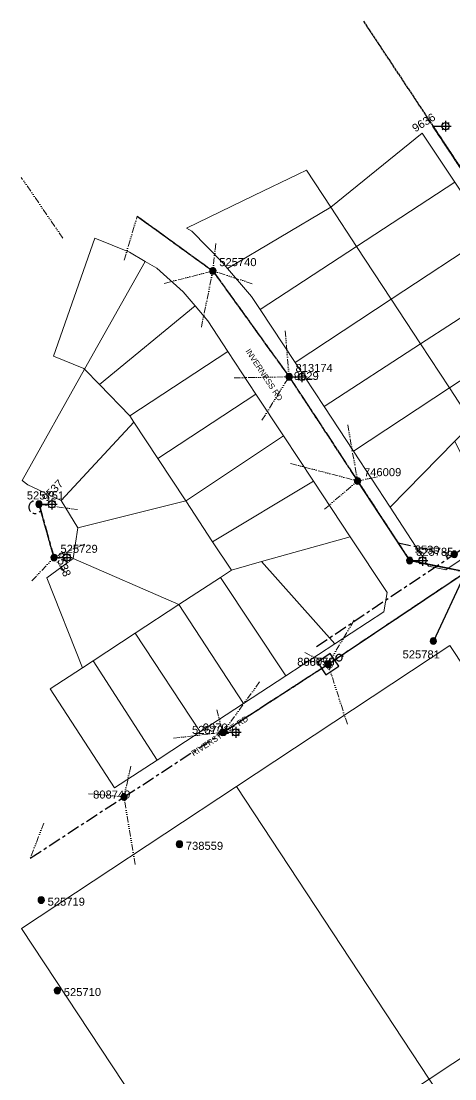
# Model space of a CAD drawing. Header units: metres. Extents: x 302829 to 303440, y 6270651 to 6271380.
# Drawn here: x 302829.3 to 302964.8, y 6270996.1 to 6271326.6 of the extents above; entities that cross this region are included whole.
import ezdxf
from ezdxf.enums import TextEntityAlignment as Align

# ---------------------------------------------------------------- set-up
doc = ezdxf.new("R2010")
doc.units = ezdxf.units.M
for name, pattern in [('Cable Exist OH', [1, 1, 0]), ('Cable Exist UG', [7, 4, -1, 1, -1]), ('PHANTOM2', [4.45, 2, -0.5, 0.15, -0.5, 0.15, -0.5, 0.15, -0.5])]:
    doc.linetypes.add(name, pattern=pattern)
doc.layers.get('0').update_dxf_attribs({"color": 6})
for name, color, linetype, lineweight in [('_User Miscellaneous5', 151, 'Continuous', 13), ('_User_LV_Exist', 5, 'Continuous', 25), ('_User_SL_Exist', 4, 'Continuous', 25), ('Cadastre Land Parcels_SP_EXT', 96, 'Continuous', 15), ('Cadastre Roads_SP_EXT', 54, 'Continuous', 15), ('Mains_HV_EXT', 13, 'Continuous', 25), ('Mains_SL_EXT', 131, 'Continuous', 25)]:
    doc.layers.add(name, color=color, linetype=linetype, lineweight=lineweight)
for name, color, linetype in [('Equip_SP_HV_EXT', 7, 'Continuous'), ('Equip_SP_LV_EXT', 7, 'Continuous'), ('Equip_SP_SL_EXT', 7, 'Continuous'), ('OH_Details_SP_MISC', 7, 'Continuous'), ('SupportsOH_SP_TR_HV_LV_SL_EXT', 7, 'Continuous')]:
    doc.layers.add(name, color=color, linetype=linetype)
doc.styles.add('iecARIAL', font='arial.ttf', dxfattribs={"height": 2})
doc.styles.add('POLE_LABEL', font='arial.ttf', dxfattribs={"height": 2})
doc.styles.add('SL_LABEL', font='arial.ttf', dxfattribs={"height": 2})
doc.styles.get("Standard").update_dxf_attribs({"font": 'arial.ttf'})

# ---------------------------------------------------------------- blocks, each defined once
blk = doc.blocks.new('LV_OH_LINKS_OPEN_EXT')
for p, q in [((-0.17, 4.97), (-0.17, 5.46)), ((0.17, 4.97), (0.17, 5.46)), ((-0.17, 3), (-0.17, 2.5)), ((0.17, 3), (0.17, 2.5))]:
    blk.add_line(p, q)
blk.add_lwpolyline([(0, 2.99, 1), (0, 4.98, 1)], format="xyb", close=True)
at = {"flags": 9}
for tag, p in [('ACTUAL_STATUS', (0, 0)), ('CONSTRUCTED_VOLTAGE', (0, -0.2)), ('OPERATING_VOLTAGE', (0, -0.6)), ('ORIENTATION', (0, -0.8)), ('OWNED_BY', (0, -1)), ('STATE', (0, -1.2)), ('SWITCH_TYPE', (0, -1.4)), ('NO_PHASES', (0, -0.4)), ('USAGE', (0, -1.6)), ('LEGEND', (0, -1.8)), ('NOTES', (0, -2))]:
    blk.add_attdef(tag, text='', height=0.2, dxfattribs=at).set_placement(p, align=Align.MIDDLE_LEFT)
at = {"flags": 1}
blk.add_attdef('Z', (0, 0), '', height=0.2, dxfattribs=at)
blk = doc.blocks.new('SL_LANTERN_EXT')
at = {"flags": 9}
for tag, p in [('LRATECODE', (-7.4, 0)), ('LOUTREACHVOCAB', (-7.2, 0)), ('LOUTREACH', (-7, 0)), ('LANTNUMBER', (-6.6, 0)), ('LNEW', (-6.4, 0)), ('LMASTVOCAB', (-6.2, 0)), ('LMAST', (-6, 0)), ('LLAMPVOCAB', (-5.8, 0)), ('LLAMP', (-5.6, 0)), ('LEXIST', (-5.4, 0)), ('LCHARGE3PERCENT', (-5.2, 0)), ('LCHARGE3', (-5, 0)), ('LCHARGE2PERCENT', (-4.8, 0)), ('LCHARGE2', (-4.6, 0)), ('LCHARGE1PERCENT', (-4.4, 0)), ('LCHARGE1', (-4.2, 0)), ('LCATEGORY', (-4, 0)), ('LBRACKETVOCAB', (-3.8, 0)), ('LBRACKET', (-3.6, 0)), ('LKINGHEIGHT', (-3.4, 0)), ('CREPLACE', (-3.2, 0)), ('CREMOVE', (-3, 0)), ('CNUMBER', (-2.8, 0)), ('CNEW', (-2.6, 0)), ('CEXIST', (-2.4, 0)), ('USAGE', (-2.2, 0)), ('STATE', (-2, 0)), ('OWNED_BY', (-1.8, 0)), ('ORIENTATION', (-1.6, 0)), ('OPERATING_VOLTAGE', (-1.4, 0)), ('NO_PHASES', (-1.2, 0)), ('LANTERN_TYPE', (-1, 0)), ('LANTERN_PURPOSE', (-0.8, 0)), ('CONTROL_TYPE', (-0.6, 0)), ('CONSTRUCTED_VOLTAGE', (-0.4, 0))]:
    blk.add_attdef(tag, text='', height=0.001, rotation=270, dxfattribs=at).set_placement(p, align=Align.MIDDLE_LEFT)
at = {"style": 'SL_LABEL', "flags": 9}
blk.add_attdef('STREET_CODE', text='', height=0.001, rotation=270, dxfattribs=at).set_placement((0, 0), align=Align.MIDDLE_LEFT)
at = {"flags": 1}
blk.add_attdef('Z', (0, 0), '', height=0.001, rotation=270, dxfattribs=at)
at = {"flags": 9}
for tag, p in [('LREMOVE', (0, -7.6)), ('LREPLACE', (0, -7.8)), ('LTYPE', (0, -8)), ('LTYPEVOCAB', (0, -8.2)), ('LEGEND', (0, -8.4)), ('SUBURB', (0, -8.6)), ('STREETNAME', (0, -8.8)), ('LOCATION', (0, -9)), ('NOTES', (0, -9.2)), ('MAINTAINED_BY', (0, -9.86))]:
    blk.add_attdef(tag, text='', height=0.001, dxfattribs=at).set_placement(p, align=Align.MIDDLE_LEFT)
blk.add_attdef('OPERATED_BY', (0, -9.61), '', height=0.001, dxfattribs=at)
blk.add_wipeout([(5.69, 0), (5.06, -1.06), (4, -1.69), (2.94, -1.06), (2.31, 0), (2.94, 1.06), (4, 1.69), (5.06, 1.06)])
for p, q in [((0, 0), (4, 0)), ((2.94, 1.06), (3.2, 0.8)), ((4, 1.69), (4, 0)), ((5.06, 1.06), (4.8, 0.8)), ((2.94, -1.06), (3.2, -0.8)), ((4, 0), (5.69, 0)), ((4, 0), (4, -1.69)), ((5.06, -1.06), (4.8, -0.8))]:
    blk.add_line(p, q)
blk.add_circle((4, 0), 1.12)
at = {"width": 0.9}
blk.add_attdef('LNUMBER', text='', height=1, dxfattribs=at).set_placement((7, -1), align=Align.MIDDLE_LEFT)
blk = doc.blocks.new('POLE_EXT')
blk.add_hatch(color=256).paths.add_polyline_path([(-1, 0, 1), (1, 0, 1)])
blk.add_lwpolyline([(-1, 0, 1), (1, 0, 1)], format="xyb", close=True)
at = {"flags": 8}
blk.add_attdef('pNumber', text='', height=2, dxfattribs=at).set_placement((2.5, 2.5), align=Align.MIDDLE_CENTER)
at = {"style": 'POLE_LABEL', "flags": 9}
for tag, p in [('STRUCTURE_PLANT_NUMBER', (1.35, 0.03)), ('STREET_CODE', (1.35, -0.2))]:
    blk.add_attdef(tag, text='', height=0.2, dxfattribs=at).set_placement(p, align=Align.MIDDLE_LEFT)
at = {"flags": 9}
for tag, p in [('OWNED_BY', (1.35, -0.4)), ('SPECIAL_USE', (1.35, -0.8)), ('STATE', (1.35, -1)), ('cLV', (1.35, -1.4)), ('hDepth', (1.35, -1.6)), ('hDia', (1.35, -1.8)), ('cHV', (1.35, -2)), ('cLinedev', (1.35, -3.4)), ('PARENT', (1.35, -0.6)), ('USAGE', (1.35, -1.2)), ('LBRACKET', (1.35, -2.2)), ('LExisting', (1.35, -2.4)), ('LANTNUMBER', (1.35, -2.6)), ('LOther', (1.35, -2.8)), ('LRemove', (1.35, -3)), ('LEGEND', (1.35, -3.2)), ('pExisting', (1.35, -3.8)), ('pFooting', (1.35, -4.4)), ('pNew', (1.35, -4.6)), ('pRelocate', (1.35, -5)), ('pRemove', (1.35, -5.2)), ('pReplace', (1.35, -5.4)), ('pStay', (1.35, -5.6)), ('pType', (1.35, -5.8)), ('cspan', (1.35, -6)), ('STREETNAME', (1.35, -6.2)), ('SUBURB', (1.35, -6.4)), ('LOCATION', (1.35, -3.6)), ('PFNUMBER', (1.35, -4)), ('NEWPFNUMBER', (1.35, -4.2)), ('NOTES', (1.35, -6.6)), ('OPERATED_BY', (1.36, -7.01)), ('MAINTAINED_BY', (1.36, -6.81))]:
    blk.add_attdef(tag, text='', height=0.2, dxfattribs=at).set_placement(p, align=Align.MIDDLE_LEFT)
at = {"flags": 1}
blk.add_attdef('Z', (1.35, -7.33), '', height=0.2, dxfattribs=at)
blk = doc.blocks.new('HV_LOAD_BREAK_EXT')
blk.add_lwpolyline([(-2.4, -2.4), (2.4, -2.4), (2.4, 2.4), (-2.4, 2.4)], close=True)
at = {"insert": (-1.1, 0.99), "char_height": 2, "width": 2.9628, "attachment_point": 1}
blk.add_mtext('{\\Fisocp|c0;LB}', dxfattribs=at)
for tag, height, flags, p in [('STREET_CODE', 0.2, 9, (1.5, 0)), ('ASSET_NUM', 2.5, 8, (2, 2)), ('ACTUAL_STATUS', 0.2, 9, (1.5, -0.2)), ('CONSTRUCTED_VOLTAGE', 0.2, 9, (1.5, -0.4)), ('OPERATING_VOLTAGE', 0.2, 9, (1.5, -0.8)), ('ORIENTATION', 0.2, 9, (1.5, -1)), ('OWNED_BY', 0.2, 9, (1.5, -1.2)), ('OPERATED_BY', 0.2, 9, (1.5, -1.4)), ('STATE', 0.2, 9, (1.5, -1.8)), ('SWITCH_TYPE', 0.2, 9, (1.5, -2)), ('STREETNAME', 0.2, 9, (1.5, -2.8)), ('SUBURB', 0.2, 9, (1.5, -3)), ('NO_PHASES', 0.2, 9, (1.5, -0.6)), ('MAINTAINED_BY', 0.2, 9, (1.5, -1.6)), ('USAGE', 0.2, 9, (1.5, -2.2)), ('LEGEND', 0.2, 9, (1.5, -2.4)), ('LOCATION', 0.2, 9, (1.5, -2.6)), ('NOTES', 0.2, 9, (1.5, -3.2)), ('LABEL_ALIGNMENT', 0.2, 9, (1.5, -3.4)), ('Z', 0.2, 1, (1.5, -3.6))]:
    blk.add_attdef(tag, text='', height=height, dxfattribs=dict(flags=flags)).set_placement(p, align=Align.MIDDLE_LEFT)
blk = doc.blocks.new('*U286')
for p, q in [((-1.16, 1.91), (-2.23, 0.22)), ((-1.69, 1.07), (-2.11, 1.33))]:
    blk.add_line(p, q)

msp = doc.modelspace()

# ---------------------------------------------------------------- linework, layer by layer
at = {"layer": '_User Miscellaneous5', "linetype": 'PHANTOM2'}
for points in [[(302842.32, 6271258.78), (302829.26, 6271277.78)], [(302861.46, 6271251.93), (302865.54, 6271265.65)], [(302890.11, 6271257.16), (302889.18, 6271248.53)], [(302873.97, 6271244.62), (302889.18, 6271248.53)], [(302885.58, 6271230.99), (302889.18, 6271248.53)], [(302901.51, 6271244.54), (302889.18, 6271248.53)], [(302931.31, 6271200.42), (302934.41, 6271182.92)], [(302913.49, 6271188.38), (302934.41, 6271182.92)], [(302940.68, 6271184.24), (302934.41, 6271182.92)], [(302924.06, 6271174.1), (302934.41, 6271182.92)], [(302933.31, 6271139.41), (302925.19, 6271125.69)], [(302917.87, 6271129.31), (302925.19, 6271125.69)], [(302931.21, 6271106.9), (302925.19, 6271125.69)], [(302863.52, 6271093.84), (302861.4, 6271084.21)], [(302850.35, 6271085.22), (302861.4, 6271084.21)], [(302864.88, 6271063.1), (302861.4, 6271084.21)], [(302836.32, 6271076.03), (302832.12, 6271065.08)]]:
    msp.add_lwpolyline(points, dxfattribs=at)
at = {"layer": '_User_LV_Exist', "linetype": 'Cable Exist UG'}
for points in [[(302865.54, 6271265.65), (302889.18, 6271248.53)], [(302964.62, 6271160.02), (302984.42, 6271173.25)], [(302832.12, 6271065.08), (302861.4, 6271084.21)]]:
    msp.add_lwpolyline(points, dxfattribs=at)
at = {"layer": '_User_LV_Exist', "ltscale": 0.7}
msp.add_arc((302963.25, 6271159.9), 1.24, 150.8768, 246.057, dxfattribs=at)
at = {"layer": 'Cadastre Land Parcels_SP_EXT', "linetype": 'Continuous'}
for points in [[(302964.78, 6271276.22), (302954.59, 6271291.54), (302926.01, 6271268.5), (302934.09, 6271256.2), (302964.78, 6271276.22)], [(302926.01, 6271268.5), (302918.48, 6271280.04), (302915.8, 6271278.76), (302902.03, 6271272.11), (302880.92, 6271261.9), (302882.56, 6271260.92), (302892.25, 6271251.11), (302893.78, 6271249.31), (302926.01, 6271268.5)], [(302944.9, 6271239.73), (302975.59, 6271259.93), (302964.78, 6271276.22), (302934.09, 6271256.2), (302944.9, 6271239.73)], [(302934.09, 6271256.2), (302926.01, 6271268.5), (302893.78, 6271249.31), (302901.25, 6271240.58), (302903.93, 6271236.53), (302934.09, 6271256.2)], [(302954.07, 6271225.76), (302984.96, 6271245.8), (302975.59, 6271259.93), (302944.9, 6271239.73), (302954.07, 6271225.76)], [(302849.05, 6271217.81), (302867.98, 6271251.53), (302863.14, 6271254.42), (302852.25, 6271258.81), (302839.34, 6271221.96), (302848.82, 6271218.05), (302849.05, 6271217.81)], [(302944.9, 6271239.73), (302934.09, 6271256.2), (302903.93, 6271236.53), (302914.85, 6271219.94), (302944.9, 6271239.73)], [(302853.72, 6271213.03), (302883.66, 6271237.61), (302879.88, 6271242.04), (302871.63, 6271249.39), (302867.98, 6271251.53), (302849.05, 6271217.81), (302853.72, 6271213.03)], [(302993.93, 6271232.27), (302984.96, 6271245.8), (302954.07, 6271225.76), (302963.1, 6271212.01), (302993.93, 6271232.27)], [(302893.85, 6271223.41), (302887.56, 6271232.99), (302883.66, 6271237.61), (302853.72, 6271213.03), (302863.22, 6271203.22), (302893.85, 6271223.41)], [(302954.07, 6271225.76), (302944.9, 6271239.73), (302914.85, 6271219.94), (302923.91, 6271206.2), (302954.07, 6271225.76)], [(303005.07, 6271215.37), (302993.93, 6271232.27), (302963.1, 6271212.01), (302970.33, 6271200.99), (302978.55, 6271204.37), (303005.07, 6271215.37)], [(302902.62, 6271210.08), (302893.85, 6271223.41), (302863.22, 6271203.22), (302864.49, 6271201.3), (302871.99, 6271189.89), (302902.62, 6271210.08)], [(302963.1, 6271212.01), (302954.07, 6271225.76), (302923.91, 6271206.2), (302933.09, 6271192.28), (302963.1, 6271212.01)], [(302853.72, 6271213.03), (302849.05, 6271217.81), (302829.55, 6271183.06), (302831.37, 6271181.76), (302841.76, 6271176.77), (302864.49, 6271201.3), (302863.22, 6271203.22), (302853.72, 6271213.03)], [(302911.26, 6271197.05), (302902.62, 6271210.08), (302871.99, 6271189.89), (302880.71, 6271176.73), (302880.92, 6271176.78), (302911.26, 6271197.05)], [(302970.33, 6271200.99), (302963.1, 6271212.01), (302933.09, 6271192.28), (302944.54, 6271174.69), (302964.83, 6271195.35), (302970.33, 6271200.99)], [(302871.99, 6271189.89), (302864.49, 6271201.3), (302841.76, 6271176.77), (302847, 6271168.28), (302880.71, 6271176.73), (302871.99, 6271189.89)], [(302920.64, 6271182.83), (302911.26, 6271197.05), (302880.92, 6271176.78), (302880.71, 6271176.73), (302889.08, 6271163.92), (302920.64, 6271182.83)], [(302979.1, 6271166.57), (302964.83, 6271195.35), (302944.54, 6271174.69), (302956.6, 6271156.32), (302962.03, 6271155.13), (302979.1, 6271166.57)], [(302932.08, 6271165.52), (302920.64, 6271182.83), (302889.08, 6271163.92), (302894.97, 6271155.1), (302904.42, 6271157.77), (302932.08, 6271165.52)], [(302889.08, 6271163.92), (302880.71, 6271176.73), (302847, 6271168.28), (302845.48, 6271158.75), (302878.58, 6271144.38), (302891.51, 6271152.81), (302894.97, 6271155.1), (302889.08, 6271163.92)], [(302943.62, 6271148.05), (302932.08, 6271165.52), (302904.42, 6271157.77), (302927.32, 6271132.02), (302942.64, 6271142.03), (302943.62, 6271148.05)], [(302878.58, 6271144.38), (302845.48, 6271158.75), (302837.3, 6271152.69), (302848.48, 6271124.58), (302851.72, 6271126.71), (302864.93, 6271135.38), (302878.58, 6271144.38)], [(302927.32, 6271132.02), (302904.42, 6271157.77), (302894.97, 6271155.1), (302891.51, 6271152.81), (302912, 6271122.02), (302927.32, 6271132.02)], [(302912, 6271122.02), (302891.51, 6271152.81), (302878.58, 6271144.38), (302898.78, 6271113.38), (302912, 6271122.02)], [(302898.78, 6271113.38), (302878.58, 6271144.38), (302864.93, 6271135.38), (302885.16, 6271104.51), (302898.78, 6271113.38)], [(302885.16, 6271104.51), (302864.93, 6271135.38), (302851.72, 6271126.71), (302871.72, 6271095.74), (302885.16, 6271104.51)], [(303023.65, 6271040.27), (302963.23, 6271131.51), (302896.52, 6271087.49), (302956.73, 6270996.07), (303023.65, 6271040.27)], [(302871.72, 6271095.74), (302851.72, 6271126.71), (302848.48, 6271124.58), (302838.37, 6271117.97), (302858.47, 6271087.06), (302871.72, 6271095.74)], [(302956.73, 6270996.07), (302896.52, 6271087.49), (302829.41, 6271043.14), (302889.72, 6270951.82), (302956.73, 6270996.07)], [(303084.27, 6270948.8), (303023.65, 6271040.27), (302956.73, 6270996.07), (303017.05, 6270904.46), (303084.27, 6270948.8)]]:
    msp.add_lwpolyline(points, close=True, dxfattribs=at)
at = {"layer": 'OH_Details_SP_MISC', "color": 7, "linetype": 'Continuous', "flags": 128}
msp.add_lwpolyline([(302968.24, 6271154.5), (302958.08, 6271132.91)], dxfattribs=at)

# ---------------------------------------------------------------- block references
at = {"layer": '_User_LV_Exist', "ltscale": 0.7, "rotation": 21.03384361404388}
msp.add_blockref('*U286', (302964.62, 6271160.02), dxfattribs=at)
at = {"layer": '_User_LV_Exist'}
ref = msp.add_blockref('POLE_EXT', (302964.62, 6271160.02), dxfattribs=at)
ref.add_attrib('ASSET_NUM', '808751', dxfattribs={"layer": '0', "height": 2.5, "rotation": 0.0604, "style": 'POLE_LABEL'}).set_placement((302978.43, 6271158.59), align=Align.MIDDLE_RIGHT)
at = {"layer": 'Equip_SP_HV_EXT'}
ref = msp.add_blockref('HV_LOAD_BREAK_EXT', (302925.19, 6271125.69), dxfattribs=dict(at, rotation=303.5400138079135))
ref.add_attrib('ASSET_NUM', '80073', dxfattribs={"layer": '0', "height": 2.5}).set_placement((302927.19, 6271126.44), align=Align.MIDDLE_RIGHT)
at = {"layer": 'Equip_SP_LV_EXT', "rotation": 300.6826675645648}
msp.add_blockref('LV_OH_LINKS_OPEN_EXT', (302925.19, 6271125.69), dxfattribs=at)
at = {"layer": 'SupportsOH_SP_TR_HV_LV_SL_EXT'}
ref = msp.add_blockref('POLE_EXT', (302889.18, 6271248.53), dxfattribs=at)
ref.add_attrib('ASSET_NUM', '525740', dxfattribs={"layer": '0', "height": 2.5, "rotation": 0.0458, "style": 'POLE_LABEL'}).set_placement((302891.18, 6271249.28), align=Align.BOTTOM_LEFT)
ref = msp.add_blockref('POLE_EXT', (302934.41, 6271182.92), dxfattribs=at)
ref.add_attrib('ASSET_NUM', '746009', dxfattribs={"layer": '0', "height": 2.5, "style": 'POLE_LABEL'}).set_placement((302936.41, 6271183.67), align=Align.BOTTOM_LEFT)
ref = msp.add_blockref('POLE_EXT', (302958.08, 6271132.91), dxfattribs=at)
ref.add_attrib('ASSET_NUM', '525781', dxfattribs={"layer": '0', "height": 2.5, "rotation": 359.9358, "style": 'POLE_LABEL'}).set_placement((302948.47, 6271130), align=Align.TOP_LEFT)
ref = msp.add_blockref('POLE_EXT', (302925.19, 6271125.69), dxfattribs=at)
ref.add_attrib('ASSET_NUM', '808750', dxfattribs={"layer": '0', "height": 2.5, "rotation": 0.0619, "style": 'POLE_LABEL'}).set_placement((302927.19, 6271126.44), align=Align.MIDDLE_RIGHT)
ref = msp.add_blockref('POLE_EXT', (302861.4, 6271084.21), dxfattribs=at)
ref.add_attrib('ASSET_NUM', '808749', dxfattribs={"layer": '0', "height": 2.5, "rotation": 359.9924, "style": 'POLE_LABEL'}).set_placement((302863.4, 6271084.96), align=Align.MIDDLE_RIGHT)
ref = msp.add_blockref('POLE_EXT', (302878.73, 6271069.44), dxfattribs=at)
ref.add_attrib('ASSET_NUM', '738559', dxfattribs={"layer": '0', "height": 2.5, "style": 'POLE_LABEL'}).set_placement((302880.73, 6271070.19), align=Align.TOP_LEFT)
ref = msp.add_blockref('POLE_EXT', (302835.53, 6271051.99), dxfattribs=at)
ref.add_attrib('ASSET_NUM', '525719', dxfattribs={"layer": '0', "height": 2.5, "rotation": 359.9466, "style": 'POLE_LABEL'}).set_placement((302837.53, 6271052.74), align=Align.TOP_LEFT)
ref = msp.add_blockref('POLE_EXT', (302840.57, 6271023.71), dxfattribs=dict(at, rotation=0.4083643002692696))
ref.add_attrib('ASSET_NUM', '525710', dxfattribs={"layer": '0', "height": 2.5, "rotation": 0.3816, "style": 'POLE_LABEL'}).set_placement((302842.57, 6271024.46), align=Align.TOP_LEFT)

# ---------------------------------------------------------------- texts
at = {"layer": 'Cadastre Roads_SP_EXT'}
msp.add_text('INVERNESS RD', height=1.8, rotation=303.3631, dxfattribs=at).set_placement((302899.28, 6271223.48))

# ---------------------------------------------------------------- next in the draw order: block references
at = {"layer": 'Equip_SP_SL_EXT'}
ref = msp.add_blockref('SL_LANTERN_EXT', (302957.92, 6271293.77), dxfattribs=at)
ref.add_attrib('ASSET_NUM', '9636', dxfattribs={"layer": '0', "height": 2.5, "rotation": 32.0183, "style": 'iecARIAL'}).set_placement((302959.42, 6271295.27), align=Align.BOTTOM_RIGHT)
ref = msp.add_blockref('SL_LANTERN_EXT', (302913, 6271215.48), dxfattribs=at)
ref.add_attrib('ASSET_NUM', '9529', dxfattribs={"layer": '0', "height": 2.5, "rotation": 0.0112, "style": 'iecARIAL'}).set_placement((302914.5, 6271216.98), align=Align.TOP_LEFT)
ref = msp.add_blockref('SL_LANTERN_EXT', (302834.85, 6271175.65), dxfattribs=at)
ref.add_attrib('ASSET_NUM', '9537', dxfattribs={"layer": '0', "height": 2.5, "rotation": 46.0888, "style": 'iecARIAL'}).set_placement((302836.36, 6271177.15), align=Align.MIDDLE_LEFT)
ref = msp.add_blockref('SL_LANTERN_EXT', (302839.54, 6271158.97), dxfattribs=at)
ref.add_attrib('ASSET_NUM', '9538', dxfattribs={"layer": '0', "height": 2.5, "rotation": 290.5675, "style": 'iecARIAL'}).set_placement((302841.04, 6271160.47), align=Align.MIDDLE_LEFT)
ref = msp.add_blockref('SL_LANTERN_EXT', (302950.69, 6271158.05), dxfattribs=at)
ref.add_attrib('ASSET_NUM', '9530', dxfattribs={"layer": '0', "height": 2.5, "rotation": 358.7013, "style": 'iecARIAL'}).set_placement((302952.19, 6271159.55), align=Align.BOTTOM_LEFT)
ref = msp.add_blockref('SL_LANTERN_EXT', (302892.31, 6271104.4), dxfattribs=at)
ref.add_attrib('ASSET_NUM', '9970', dxfattribs={"layer": '0', "height": 2.5, "rotation": 359.9283, "style": 'iecARIAL'}).set_placement((302893.81, 6271105.9), align=Align.MIDDLE_RIGHT)

# ---------------------------------------------------------------- next in the draw order: linework, layer by layer
at = {"layer": '_User Miscellaneous5', "linetype": 'PHANTOM2'}
for points in [[(302911.78, 6271229.86), (302913, 6271215.48)], [(302895.81, 6271215.13), (302913, 6271215.48)], [(302904.53, 6271201.93), (302913, 6271215.48)], [(302921.82, 6271214.63), (302913, 6271215.48)], [(302846.88, 6271173.96), (302834.85, 6271175.65)], [(302849.12, 6271163.21), (302839.54, 6271158.97)], [(302832.62, 6271151.77), (302839.54, 6271158.97)], [(302842.88, 6271154.45), (302839.54, 6271158.97)], [(302903.8, 6271120.12), (302892.31, 6271104.4)], [(302890.39, 6271111.37), (302892.31, 6271104.4)], [(302876.84, 6271102.54), (302892.31, 6271104.4)]]:
    msp.add_lwpolyline(points, dxfattribs=at)
at = {"layer": '_User_LV_Exist', "linetype": 'Cable Exist UG'}
for points in [[(302947.04, 6271163.57), (302962.22, 6271160.5)], [(302921.55, 6271131.21), (302964.62, 6271160.02)]]:
    msp.add_lwpolyline(points, dxfattribs=at)
at = {"layer": 'Mains_HV_EXT', "linetype": 'Cable Exist OH'}
for points in [[(302936.22, 6271326.57), (302979.05, 6271261.96)], [(302925.19, 6271125.69), (302968.29, 6271154.53), (302990.1, 6271169.12), (303025.08, 6271192.56)]]:
    msp.add_lwpolyline(points, dxfattribs=at)
at = {"layer": 'Mains_SL_EXT', "linetype": 'Cable Exist OH'}
for points in [[(302979.05, 6271261.96), (302957.92, 6271293.77)], [(302865.54, 6271265.65), (302889.18, 6271248.53), (302913, 6271215.48)], [(302913, 6271215.48), (302934.41, 6271182.92), (302950.69, 6271158.05)], [(302839.54, 6271158.97), (302834.85, 6271175.65)], [(302950.69, 6271158.05), (302968.26, 6271154.5)], [(302892.31, 6271104.4), (302925.19, 6271125.69), (302968.26, 6271154.5)]]:
    msp.add_lwpolyline(points, dxfattribs=at)
at = {"layer": 'OH_Details_SP_MISC', "color": 7, "linetype": 'Continuous', "flags": 128}
for points in [[(302925.23, 6271125.7), (302968.29, 6271154.53), (302989.96, 6271169.33), (303025.08, 6271192.56), (303065.93, 6271219.2)], [(302968.27, 6271154.55), (302950.69, 6271158.05), (302934.41, 6271182.92)]]:
    msp.add_lwpolyline(points, dxfattribs=at)

# ---------------------------------------------------------------- next in the draw order: block references
at = {"layer": 'SupportsOH_SP_TR_HV_LV_SL_EXT'}
ref = msp.add_blockref('POLE_EXT', (302913, 6271215.48), dxfattribs=at)
ref.add_attrib('ASSET_NUM', '813174', dxfattribs={"layer": '0', "height": 2.5, "style": 'POLE_LABEL'}).set_placement((302915, 6271216.23), align=Align.BOTTOM_LEFT)
ref = msp.add_blockref('POLE_EXT', (302834.85, 6271175.65), dxfattribs=at)
ref.add_attrib('ASSET_NUM', '525751', dxfattribs={"layer": '0', "height": 2.5, "style": 'POLE_LABEL'}).set_placement((302836.85, 6271176.4), align=Align.BOTTOM_CENTER)
ref = msp.add_blockref('POLE_EXT', (302839.54, 6271158.97), dxfattribs=at)
ref.add_attrib('ASSET_NUM', '525729', dxfattribs={"layer": '0', "height": 2.5, "style": 'POLE_LABEL'}).set_placement((302841.54, 6271159.73), align=Align.BOTTOM_LEFT)
ref = msp.add_blockref('POLE_EXT', (302950.69, 6271158.05), dxfattribs=at)
ref.add_attrib('ASSET_NUM', '525785', dxfattribs={"layer": '0', "height": 2.5, "rotation": 359.9343, "style": 'POLE_LABEL'}).set_placement((302952.69, 6271158.8), align=Align.BOTTOM_LEFT)
ref = msp.add_blockref('POLE_EXT', (302892.31, 6271104.4), dxfattribs=at)
ref.add_attrib('ASSET_NUM', '525721', dxfattribs={"layer": '0', "height": 2.5, "rotation": 359.9274, "style": 'POLE_LABEL'}).set_placement((302894.31, 6271105.15), align=Align.MIDDLE_RIGHT)

# ---------------------------------------------------------------- next in the draw order: texts
at = {"layer": 'Cadastre Roads_SP_EXT'}
msp.add_text('RIVERSTONE RD', height=1.8, rotation=33.2875, dxfattribs=at).set_placement((302883.17, 6271096.86))

# ---------------------------------------------------------------- next in the draw order: block references
at = {"layer": '_User_SL_Exist'}
ref = msp.add_blockref('SL_LANTERN_EXT', (302957.92, 6271293.77), dxfattribs=at)
ref.add_attrib('ASSET_NUM', '9636', dxfattribs={"layer": '0', "height": 2.5, "rotation": 32.0183, "style": 'iecARIAL'}).set_placement((302959.42, 6271295.27), align=Align.BOTTOM_RIGHT)
ref = msp.add_blockref('SL_LANTERN_EXT', (302913, 6271215.48), dxfattribs=at)
ref.add_attrib('ASSET_NUM', '9529', dxfattribs={"layer": '0', "height": 2.5, "rotation": 0.0112, "style": 'iecARIAL'}).set_placement((302914.5, 6271216.98), align=Align.TOP_LEFT)
ref = msp.add_blockref('SL_LANTERN_EXT', (302834.85, 6271175.65), dxfattribs=at)
ref.add_attrib('ASSET_NUM', '9537', dxfattribs={"layer": '0', "height": 2.5, "rotation": 46.0888, "style": 'iecARIAL'}).set_placement((302836.36, 6271177.15), align=Align.MIDDLE_LEFT)
ref = msp.add_blockref('SL_LANTERN_EXT', (302839.54, 6271158.97), dxfattribs=at)
ref.add_attrib('ASSET_NUM', '9538', dxfattribs={"layer": '0', "height": 2.5, "rotation": 290.5675, "style": 'iecARIAL'}).set_placement((302841.04, 6271160.47), align=Align.MIDDLE_LEFT)
ref = msp.add_blockref('SL_LANTERN_EXT', (302892.31, 6271104.4), dxfattribs=at)
ref.add_attrib('ASSET_NUM', '9970', dxfattribs={"layer": '0', "height": 2.5, "rotation": 359.9283, "style": 'iecARIAL'}).set_placement((302893.81, 6271105.9), align=Align.MIDDLE_RIGHT)

# ---------------------------------------------------------------- next in the draw order: linework, layer by layer
at = {"layer": '_User_LV_Exist', "linetype": 'Cable Exist UG'}
for points in [[(302979.05, 6271261.96), (302957.92, 6271293.77)], [(302889.18, 6271248.53), (302913, 6271215.48)], [(302913, 6271215.48), (302934.41, 6271182.92)], [(302834.85, 6271175.65), (302839.54, 6271158.97)], [(302892.31, 6271104.4), (302925.19, 6271125.69)], [(302861.4, 6271084.21), (302892.31, 6271104.4)]]:
    msp.add_lwpolyline(points, dxfattribs=at)
msp.add_lwpolyline([(302833.14, 6271176.68, 1.477896), (302835.4, 6271173.73)], format="xyb", dxfattribs=at)

doc.saveas('drawing.dxf')
